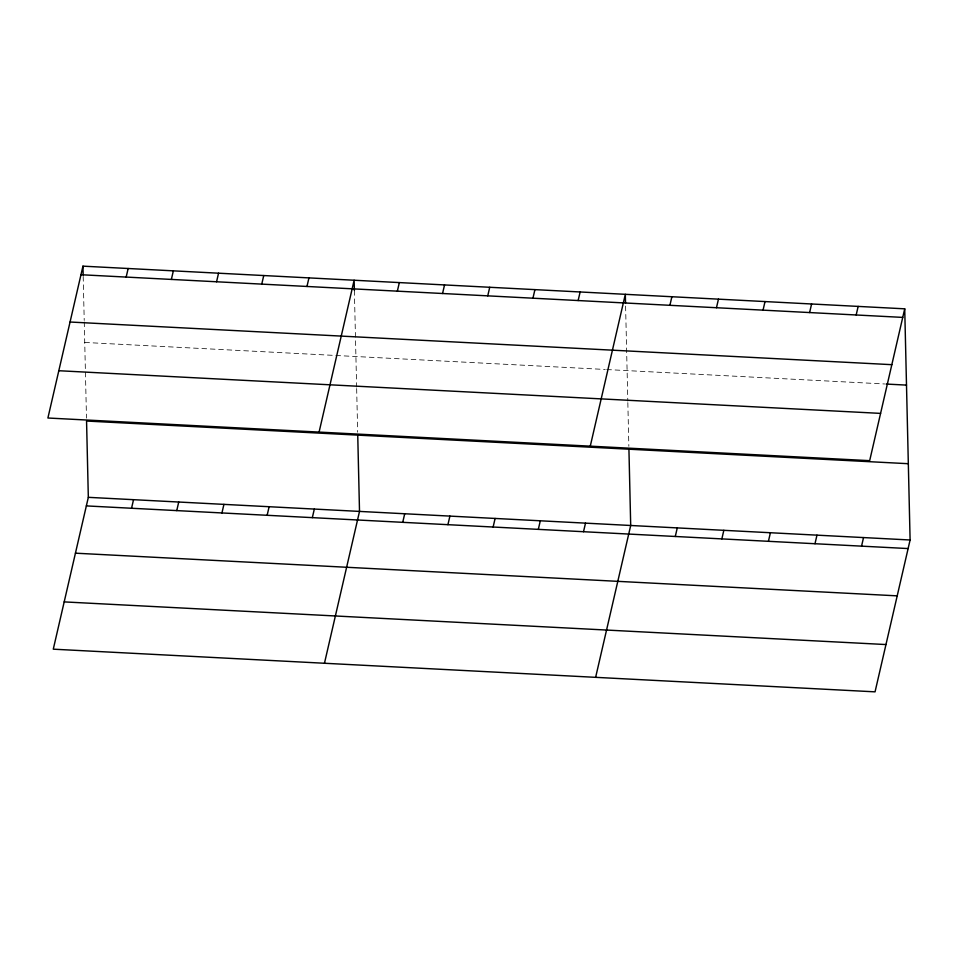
<?xml version="1.0" encoding="UTF-8"?>
<svg xmlns="http://www.w3.org/2000/svg" width="958" height="958" viewBox="0 0 958 958"><rect width="100%" height="100%" fill="white"/><g stroke="black" fill="none" stroke-linecap="round" stroke-linejoin="round"><path stroke-width="0.72" stroke-dasharray="4.79 3.59" d="M84.735 342.449L605.228 369.465M606.689 369.549L884.665 383.978M625.598 306.057L627.813 401.174M627.837 402.623L628.855 446.296M354.376 290.514L356.627 387.092M356.663 388.553L357.669 432.214M83.19 276.431L84.22 320.439M84.256 321.912L86.495 418.131"/><path stroke-width="1.44" d="M82.951 266.156L47.9 418.011L869.672 460.666L904.723 308.823L82.951 266.156L83.166 274.958M126.169 277.078L128.156 268.503M908.328 463.708L86.555 421.041L88.328 497.334L53.277 649.177L875.049 691.844L910.1 539.989L904.723 308.823M171.374 279.425L173.35 270.851M131.545 508.255L133.533 499.681M216.568 281.772L218.544 273.198M176.751 510.602L178.727 502.028M261.762 284.119L263.749 275.545M221.945 512.949L223.921 504.375M306.967 286.466L308.943 277.892M267.138 515.296L269.126 506.722M319.086 432.082L354.137 280.239L354.376 290.514M312.344 517.643L314.32 509.069M397.354 291.16L399.342 282.586M324.463 663.259L359.513 511.416L357.741 435.124M442.56 293.507L444.536 284.933M402.731 522.326L404.707 513.763M487.754 295.854L489.73 287.28M447.925 524.673L449.913 516.099M532.947 298.201L534.923 289.627M493.131 527.02L495.106 518.446M578.141 300.549L580.129 291.974M538.324 529.367L540.3 520.793M590.272 446.165L625.323 294.322L625.526 303.123M583.518 531.714L585.506 523.14M669.905 305.303L671.893 296.729M595.636 677.33L630.699 525.487L628.927 449.206M716.476 307.722L718.452 299.147M675.282 536.48L677.27 527.906M763.047 310.141L765.023 301.566M721.853 538.899L723.829 530.325M809.618 312.559L811.594 303.985M768.424 541.318L770.4 532.744M856.177 314.978L858.152 306.404M814.983 543.737L816.97 535.163M861.553 546.144L863.529 537.582M80.975 274.73L902.747 317.397M70.066 322.02L891.826 364.675M886.126 384.05L906.496 385.104M58.821 370.722L880.582 413.389M88.328 497.334L910.1 539.989M86.352 505.908L908.124 548.563M75.442 553.185L897.203 595.852M64.186 601.899L885.958 644.554"/></g></svg>
